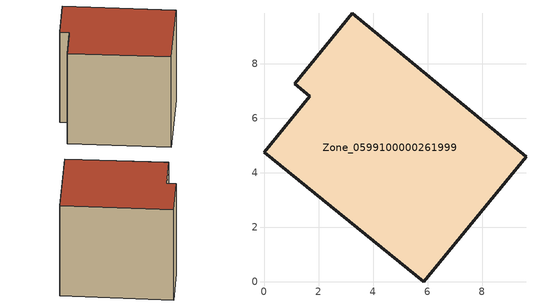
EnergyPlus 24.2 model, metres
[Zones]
Zone_0599100000261999
 floor ground (C_G): 3.23,9.84 9.61,4.58 5.86,0 0,4.74 1.68,6.8 1.13,7.26 z0
 wall outside (C_F): 5.86,0 9.61,4.58 3.23,9.84 1.13,7.26 1.68,6.8 0,4.74 5.86,0 z0:7.94
 roof outside (C_R): 9.61,4.58 3.23,9.84 1.13,7.26 1.68,6.8 0,4.74 5.86,0 z7.94
[BUILDING]
Pand.0599100000261999: North Axis=0; Terrain=City; Loads Convergence Tolerance Value=0.04; Temperature Convergence Tolerance Value=0.4; Solar Distribution=FullExterior; Maximum Number of Warmup Days=25; Minimum Number of Warmup Days=1
[Site:Location]
Rotterdam.The.Hague.AP_ZH_NLD Design_Conditions: Latitude=51.96; Longitude=4.45; Time Zone=1; Elevation=-4.5
[SITE:GROUNDTEMPERATURE:BUILDINGSURFACE]
18, 18, 18, 18, 18, 18, 18, 18, 18, 18, 18, 18
[MATERIAL] Thermal Absorptance=0.9; Solar Absorptance=0.7; Visible Absorptance=0.7
Name | Roughness | Thickness | Conductivity | Density | Specific Heat
G.TI.1946-1964 | MediumSmooth | 0.15 | 1 | 540 | 1210
F.TI.1946-1964 | Rough | 0.3 | 0.857143 | 1920 | 840
R.TI.1946-1964 | MediumRough | 0.2 | 0.277778 | 1500 | 1000
[CONSTRUCTION]
C_G: G.TI.1946-1964
C_F: F.TI.1946-1964
C_R: R.TI.1946-1964
[ZONE]
Zone_0599100000261999: Type=1; Multiplier=1; Ceiling Height=Autocalculate; Volume=Autocalculate; Floor Area=autocalculate; Part of Total Floor Area=Yes
[ZONEINFILTRATION:DESIGNFLOWRATE]
Infil_Zone_0599100000261999: Zone or ZoneList or Space or SpaceList=Zone_0599100000261999; Schedule=AlwaysOn; Design Flow Rate Calculation Method=Flow/Area; Flow Rate per Floor Area=0.003; Constant Term Coefficient=1; Temperature Term Coefficient=0; Velocity Term Coefficient=0; Velocity Squared Term Coefficient=0
[HVACTEMPLATE:ZONE:IDEALLOADSAIRSYSTEM]
Zone_0599100000261999: Maximum Heating Supply Air Temperature=50; Minimum Cooling Supply Air Temperature=13; Maximum Heating Supply Air Humidity Ratio=0.0156; Minimum Cooling Supply Air Humidity Ratio=0.0077; Heating Limit=NoLimit; Cooling Limit=NoLimit; Dehumidification Control Type=ConstantSensibleHeatRatio; Cooling Sensible Heat Ratio=0.7; Dehumidification Setpoint=60; Humidification Control Type=None; Humidification Setpoint=30; Outdoor Air Method=None; Outdoor Air Flow Rate per Person=0.00944; Outdoor Air Flow Rate per Zone Floor Area=0; Outdoor Air Flow Rate per Zone=0; Demand Controlled Ventilation Type=None; Outdoor Air Economizer Type=NoEconomizer; Heat Recovery Type=None; Sensible Heat Recovery Effectiveness=0.7; Latent Heat Recovery Effectiveness=0.65
[ZONECONTROL:THERMOSTAT]
ThermostatControl_Zone_0599100000261999: Zone or ZoneList=Zone_0599100000261999; Control Type Schedule=DualSetpointControlType; Control 1=Thermostat_Zone_0599100000261999; Temperature Difference Between Cutout And Setpoint=0
[THERMOSTATSETPOINT:DUALSETPOINT]
Thermostat_Zone_0599100000261999: Heating Setpoint Temperature Schedule=HeatingSetpoint_Zone_0599100000261999; Cooling Setpoint Temperature Schedule=CoolingSetpoint_Zone_0599100000261999
[SCHEDULE:COMPACT]
HeatingSetpoint_Zone_0599100000261999: Through: 12/31, For: AllDays, Until: 24:00, 21
CoolingSetpoint_Zone_0599100000261999: Through: 12/31, For: AllDays, Until: 24:00, 24
DualSetpointControlType: Through: 12/31, For: AllDays, Until: 24:00, 4
AlwaysOn: Through: 12/31, For: AllDays, Until: 24:00, 1
